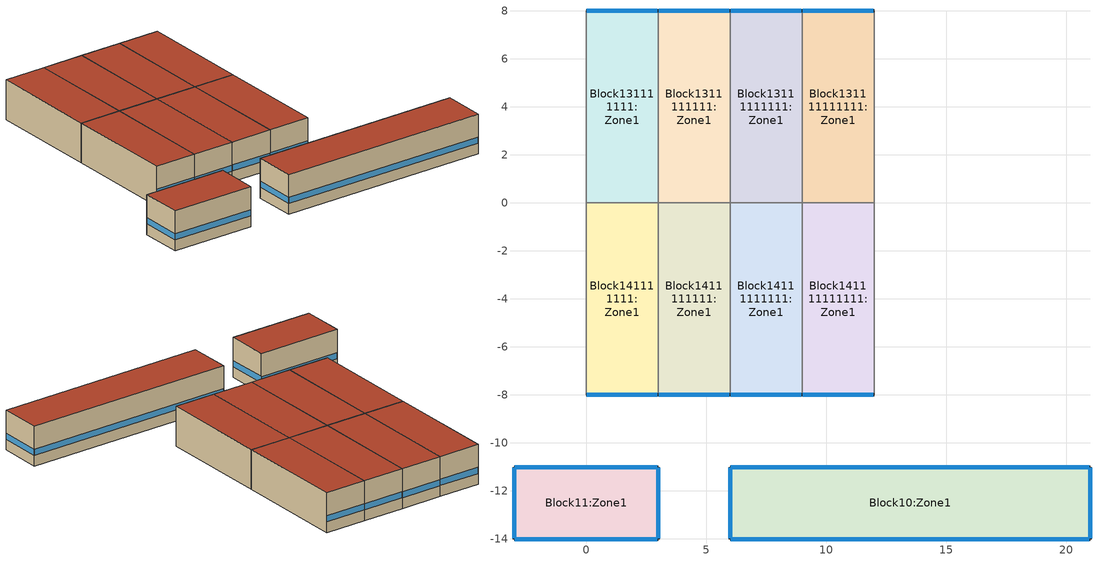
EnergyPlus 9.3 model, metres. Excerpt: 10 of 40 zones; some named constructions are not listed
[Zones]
Block10:Zone1
 floor outside (Project external floor): 21,-11 21,-14 6,-14 6,-11 z2.5
 wall outside (Brick_block_wall_domestic): 21,-14 21,-11 6,-11 6,-14 21,-14 z2.5:5.3
 window (1001): 20.97,-11 6.03,-11 / 6.03,-14 20.97,-14 z3.26:3.68; 6,-11.03 6,-13.97 / 21,-13.97 21,-11.03 z3.26:3.69
 roof outside (Project flat roof): 21,-14 21,-11 6,-11 6,-14 z5.3
Block14111111111:Zone1
 floor outside (Project external floor): 9,0 9,-8 6,-8 6,0 z2.5
 wall outside (Brick_block_wall_domestic): 6,-8 9,-8 z2.5:5.3
 wall to Block1411111111:Zone1 (115mm brick cavity wall with 50mm air gap_Rev): 6,0 6,-8 z2.5:5.3
 wall to Block13111111111:Zone1 (115mm brick cavity wall with 50mm air gap_Rev): 9,0 6,0 z2.5:5.3
 wall to Block141111111111:Zone1 (115mm brick cavity wall with 50mm air gap): 9,-8 9,0 z2.5:5.3
 window (1001): 6.03,-8 8.97,-8 z3.26:3.69
 roof outside (Project flat roof): 9,-8 9,0 6,0 6,-8 z5.3
Block11:Zone1
 floor outside (Project external floor): 3,-11 3,-14 -3,-14 -3,-11 z2.5
 wall outside (Brick_block_wall_domestic): -3,-11 -3,-14 3,-14 3,-11 -3,-11 z2.5:5.3
 window (1001): -2.97,-14 2.97,-14 / -3,-11.03 -3,-13.97 / 3,-13.97 3,-11.03 / 2.97,-11 -2.97,-11 z3.26:3.69
 roof outside (Project flat roof): 3,-14 3,-11 -3,-11 -3,-14 z5.3
Block141111111111:Zone1
 floor outside (Project external floor): 12,0 12,-8 9,-8 9,0 z2.5
 wall outside (Brick_block_wall_domestic): 9,-8 12,-8 z2.5:5.3
 wall to Block1411111111111:Zone1 (115mm brick cavity wall with 50mm air gap): 12,-8 12,0 z2.5:5.3
 wall to Block131111111111:Zone1 (115mm brick cavity wall with 50mm air gap_Rev): 12,0 9,0 z2.5:5.3
 window (1001): 9.03,-8 11.97,-8 z3.26:3.69
 roof outside (Project flat roof): 12,-8 12,0 9,0 9,-8 z5.3
Block141111111:Zone1
 floor outside (Project external floor): 3,0 3,-8 0,-8 0,0 z2.5
 wall outside (Brick_block_wall_domestic): 0,-8 3,-8 z2.5:5.3
 wall to Block131111111:Zone1 (115mm brick cavity wall with 50mm air gap_Rev): 3,0 0,0 z2.5:5.3
 wall to Block14111111:Zone1 (115mm brick cavity wall with 50mm air gap_Rev): 0,0 0,-8 z2.5:5.3
 wall to Block1411111111:Zone1 (115mm brick cavity wall with 50mm air gap): 3,-8 3,0 z2.5:5.3
 window (1001): 0.03,-8 2.97,-8 z3.26:3.69
 roof outside (Project flat roof): 3,-8 3,0 0,0 0,-8 z5.3
Block131111111:Zone1
 floor outside (Project external floor): 3,8 3,0 0,0 0,8 z2.5
 wall outside (Brick_block_wall_domestic): 3,8 0,8 z2.5:5.3
 wall to Block13111111:Zone1 (115mm brick cavity wall with 50mm air gap_Rev): 0,8 0,0 z2.5:5.3
 wall to Block1311111111:Zone1 (115mm brick cavity wall with 50mm air gap): 3,0 3,8 z2.5:5.3
 window (1001): 2.97,8 0.03,8 z3.26:3.69
 roof outside (Project flat roof): 3,0 3,8 0,8 0,0 z5.3
Block1411111111:Zone1
 floor outside (Project external floor): 6,0 6,-8 3,-8 3,0 z2.5
 wall outside (Brick_block_wall_domestic): 3,-8 6,-8 z2.5:5.3
 wall to Block1311111111:Zone1 (115mm brick cavity wall with 50mm air gap_Rev): 6,0 3,0 z2.5:5.3
 window (1001): 3.03,-8 5.97,-8 z3.26:3.69
 roof outside (Project flat roof): 6,-8 6,0 3,0 3,-8 z5.3
Block131111111111:Zone1
 floor outside (Project external floor): 12,8 12,0 9,0 9,8 z2.5
 wall outside (Brick_block_wall_domestic): 12,8 9,8 z2.5:5.3
 wall to Block1311111111111:Zone1 (115mm brick cavity wall with 50mm air gap): 12,0 12,8 z2.5:5.3
 wall to Block13111111111:Zone1 (115mm brick cavity wall with 50mm air gap_Rev): 9,8 9,0 z2.5:5.3
 window (1001): 11.97,8 9.03,8 z3.26:3.69
 roof outside (Project flat roof): 12,0 12,8 9,8 9,0 z5.3
Block13111111111:Zone1
 floor outside (Project external floor): 9,8 9,0 6,0 6,8 z2.5
 wall outside (Brick_block_wall_domestic): 9,8 6,8 z2.5:5.3
 wall to Block1311111111:Zone1 (115mm brick cavity wall with 50mm air gap_Rev): 6,8 6,0 z2.5:5.3
 window (1001): 8.97,8 6.03,8 z3.26:3.69
 roof outside (Project flat roof): 9,0 9,8 6,8 6,0 z5.3
Block1311111111:Zone1
 floor outside (Project external floor): 6,8 6,0 3,0 3,8 z2.5
 wall outside (Brick_block_wall_domestic): 6,8 3,8 z2.5:5.3
 window (1001): 5.97,8 3.03,8 z3.26:3.69
 roof outside (Project flat roof): 6,0 6,8 3,8 3,0 z5.3
[Schedule:Compact]
On: Through: 12/31, For: AllDays, Until: 24:00, 1
20001: Through: 12/31, For: Weekdays Weekends SummerDesignDays, Until: 24:00, 16, For: WinterDesignDays, Until: 24:00, 0, For: AllOtherDays, Until: 24:00, 16
[AirflowNetwork:MultiZone:Zone] Ventilation Control Mode=Temperature; Ventilation Control Zone Temperature Setpoint Schedule=20001; Minimum Venting Open Factor=1; Venting Availability Schedule=On
Block10:Zone1; Block11:Zone1; Block131111111:Zone1; Block1311111111:Zone1; Block13111111111:Zone1; Block131111111111:Zone1; Block141111111:Zone1; Block1411111111:Zone1; Block14111111111:Zone1; Block141111111111:Zone1
[AirflowNetwork:MultiZone:Surface] Window/Door Opening Factor, or Crack Factor=1
Block10:Zone1_ExtFloor_0_0_0: Leakage Component=Block10:Zone1_ExtFloor_0_0_0
Block10:Zone1_Roof_1_0_0: Leakage Component=Block10:Zone1_Roof_1_0_0
Block10:Zone1_Wall_2_0_0: Leakage Component=Block10:Zone1_Wall_2_0_0
Block10:Zone1_Wall_3_0_0: Leakage Component=Block10:Zone1_Wall_3_0_0
Block10:Zone1_Wall_4_0_0: Leakage Component=Block10:Zone1_Wall_4_0_0
Block10:Zone1_Wall_5_0_0: Leakage Component=Block10:Zone1_Wall_5_0_0
Block11:Zone1_ExtFloor_0_0_0: Leakage Component=Block11:Zone1_ExtFloor_0_0_0
Block11:Zone1_Roof_1_0_0: Leakage Component=Block11:Zone1_Roof_1_0_0
Block11:Zone1_Wall_2_0_0: Leakage Component=Block11:Zone1_Wall_2_0_0
Block11:Zone1_Wall_3_0_0: Leakage Component=Block11:Zone1_Wall_3_0_0
Block11:Zone1_Wall_4_0_0: Leakage Component=Block11:Zone1_Wall_4_0_0
Block11:Zone1_Wall_5_0_0: Leakage Component=Block11:Zone1_Wall_5_0_0
Block131111111:Zone1_ExtFloor_0_0_0: Leakage Component=Block131111111:Zone1_ExtFloor_0_0_0
Block131111111:Zone1_Roof_1_0_0: Leakage Component=Block131111111:Zone1_Roof_1_0_0
Block131111111:Zone1_Partition_2_0_0: Leakage Component=Block131111111:Zone1_Partition_2_0_0
Block131111111:Zone1_Wall_3_0_0: Leakage Component=Block131111111:Zone1_Wall_3_0_0
Sub Surface 13: Leakage Component=Block131111111:Zone1_Wall_3_0_0_0_0_0_Win; Ventilation Control Mode=Temperature; Ventilation Control Zone Temperature Setpoint Schedule=20001; Venting Availability Schedule=On
Block131111111:Zone1_Partition_5_0_0: Leakage Component=Block131111111:Zone1_Partition_5_0_0
Block1311111111:Zone1_ExtFloor_0_0_0: Leakage Component=Block1311111111:Zone1_ExtFloor_0_0_0
Block1311111111:Zone1_Roof_1_0_0: Leakage Component=Block1311111111:Zone1_Roof_1_0_0
Block1311111111:Zone1_Partition_2_0_0: Leakage Component=Block1311111111:Zone1_Partition_2_0_0
Block1311111111:Zone1_Wall_3_0_0: Leakage Component=Block1311111111:Zone1_Wall_3_0_0
Sub Surface 3: Leakage Component=Block1311111111:Zone1_Wall_3_0_0_0_0_0_Win; Ventilation Control Mode=Temperature; Ventilation Control Zone Temperature Setpoint Schedule=20001; Venting Availability Schedule=On
Block1311111111:Zone1_Partition_5_0_0: Leakage Component=Block1311111111:Zone1_Partition_5_0_0
Block13111111111:Zone1_ExtFloor_0_0_0: Leakage Component=Block13111111111:Zone1_ExtFloor_0_0_0
Block13111111111:Zone1_Roof_1_0_0: Leakage Component=Block13111111111:Zone1_Roof_1_0_0
Block13111111111:Zone1_Partition_2_0_0: Leakage Component=Block13111111111:Zone1_Partition_2_0_0
Block13111111111:Zone1_Wall_3_0_0: Leakage Component=Block13111111111:Zone1_Wall_3_0_0
Sub Surface 12: Leakage Component=Block13111111111:Zone1_Wall_3_0_0_0_0_0_Win; Ventilation Control Mode=Temperature; Ventilation Control Zone Temperature Setpoint Schedule=20001; Venting Availability Schedule=On
Block13111111111:Zone1_Partition_5_0_0: Leakage Component=Block13111111111:Zone1_Partition_5_0_0
Block131111111111:Zone1_ExtFloor_0_0_0: Leakage Component=Block131111111111:Zone1_ExtFloor_0_0_0
Block131111111111:Zone1_Roof_1_0_0: Leakage Component=Block131111111111:Zone1_Roof_1_0_0
Block131111111111:Zone1_Partition_2_0_0: Leakage Component=Block131111111111:Zone1_Partition_2_0_0
Block131111111111:Zone1_Wall_3_0_0: Leakage Component=Block131111111111:Zone1_Wall_3_0_0
Sub Surface 8: Leakage Component=Block131111111111:Zone1_Wall_3_0_0_0_0_0_Win; Ventilation Control Mode=Temperature; Ventilation Control Zone Temperature Setpoint Schedule=20001; Venting Availability Schedule=On
Block131111111111:Zone1_Partition_5_0_0: Leakage Component=Block131111111111:Zone1_Partition_5_0_0
Block141111111:Zone1_ExtFloor_0_0_0: Leakage Component=Block141111111:Zone1_ExtFloor_0_0_0
Block141111111:Zone1_Roof_1_0_0: Leakage Component=Block141111111:Zone1_Roof_1_0_0
Block141111111:Zone1_Partition_2_0_0: Leakage Component=Block141111111:Zone1_Partition_2_0_0
Block141111111:Zone1_Wall_5_0_0: Leakage Component=Block141111111:Zone1_Wall_5_0_0
Sub Surface 54: Leakage Component=Block141111111:Zone1_Wall_5_0_0_0_0_0_Win; Ventilation Control Mode=Temperature; Ventilation Control Zone Temperature Setpoint Schedule=20001; Venting Availability Schedule=On
Block1411111111:Zone1_ExtFloor_0_0_0: Leakage Component=Block1411111111:Zone1_ExtFloor_0_0_0
Block1411111111:Zone1_Roof_1_0_0: Leakage Component=Block1411111111:Zone1_Roof_1_0_0
Block1411111111:Zone1_Partition_2_0_0: Leakage Component=Block1411111111:Zone1_Partition_2_0_0
Block1411111111:Zone1_Wall_5_0_0: Leakage Component=Block1411111111:Zone1_Wall_5_0_0
Sub Surface 52: Leakage Component=Block1411111111:Zone1_Wall_5_0_0_0_0_0_Win; Ventilation Control Mode=Temperature; Ventilation Control Zone Temperature Setpoint Schedule=20001; Venting Availability Schedule=On
Block14111111111:Zone1_ExtFloor_0_0_0: Leakage Component=Block14111111111:Zone1_ExtFloor_0_0_0
Block14111111111:Zone1_Roof_1_0_0: Leakage Component=Block14111111111:Zone1_Roof_1_0_0
Block14111111111:Zone1_Partition_2_0_0: Leakage Component=Block14111111111:Zone1_Partition_2_0_0
Block14111111111:Zone1_Wall_5_0_0: Leakage Component=Block14111111111:Zone1_Wall_5_0_0
Sub Surface 64: Leakage Component=Block14111111111:Zone1_Wall_5_0_0_0_0_0_Win; Ventilation Control Mode=Temperature; Ventilation Control Zone Temperature Setpoint Schedule=20001; Venting Availability Schedule=On
Block141111111111:Zone1_ExtFloor_0_0_0: Leakage Component=Block141111111111:Zone1_ExtFloor_0_0_0
Block141111111111:Zone1_Roof_1_0_0: Leakage Component=Block141111111111:Zone1_Roof_1_0_0
Block141111111111:Zone1_Partition_2_0_0: Leakage Component=Block141111111111:Zone1_Partition_2_0_0
Block141111111111:Zone1_Wall_5_0_0: Leakage Component=Block141111111111:Zone1_Wall_5_0_0
Sub Surface 49: Leakage Component=Block141111111111:Zone1_Wall_5_0_0_0_0_0_Win; Ventilation Control Mode=Temperature; Ventilation Control Zone Temperature Setpoint Schedule=20001; Venting Availability Schedule=On
[AirflowNetwork:MultiZone:Surface:Crack] Reference Crack Conditions=Reference Crack Conditions
Name | Air Mass Flow Coefficient at Reference Conditions {kg/s} | Air Mass Flow Exponent
Block10:Zone1_ExtFloor_0_0_0 | 0.045 | 1
Block10:Zone1_Roof_1_0_0 | 0.00675 | 0.7
Block10:Zone1_Wall_2_0_0; Block10:Zone1_Wall_4_0_0; Block11:Zone1_Wall_2_0_0; Block11:Zone1_Wall_4_0_0 | 0.00168 | 0.7
Block10:Zone1_Wall_3_0_0; Block10:Zone1_Wall_5_0_0 | 0.0084 | 0.7
Block11:Zone1_ExtFloor_0_0_0 | 0.018 | 1
Block11:Zone1_Roof_1_0_0 | 0.0027 | 0.7
Block11:Zone1_Wall_3_0_0; Block11:Zone1_Wall_5_0_0 | 0.00336 | 0.7
Block131111111:Zone1_ExtFloor_0_0_0; Block1311111111:Zone1_ExtFloor_0_0_0; Block13111111111:Zone1_ExtFloor_0_0_0; Block131111111111:Zone1_ExtFloor_0_0_0; Block141111111:Zone1_ExtFloor_0_0_0; Block1411111111:Zone1_ExtFloor_0_0_0; Block14111111111:Zone1_ExtFloor_0_0_0; Block141111111111:Zone1_ExtFloor_0_0_0 | 0.024 | 1
Block131111111:Zone1_Roof_1_0_0; Block1311111111:Zone1_Roof_1_0_0; Block13111111111:Zone1_Roof_1_0_0; Block131111111111:Zone1_Roof_1_0_0; Block141111111:Zone1_Roof_1_0_0; Block1411111111:Zone1_Roof_1_0_0; Block14111111111:Zone1_Roof_1_0_0; Block141111111111:Zone1_Roof_1_0_0 | 0.0036 | 0.7
Block131111111:Zone1_Partition_2_0_0; Block1311111111:Zone1_Partition_2_0_0; Block13111111111:Zone1_Partition_2_0_0; Block131111111111:Zone1_Partition_2_0_0; Block141111111:Zone1_Partition_2_0_0; Block1411111111:Zone1_Partition_2_0_0; Block14111111111:Zone1_Partition_2_0_0; Block141111111111:Zone1_Partition_2_0_0 | 0.112 | 0.75
Block131111111:Zone1_Wall_3_0_0; Block1311111111:Zone1_Wall_3_0_0; Block13111111111:Zone1_Wall_3_0_0; Block131111111111:Zone1_Wall_3_0_0; Block141111111:Zone1_Wall_5_0_0; Block1411111111:Zone1_Wall_5_0_0; Block14111111111:Zone1_Wall_5_0_0; Block141111111111:Zone1_Wall_5_0_0 | 0.0014813 | 0.7
Block131111111:Zone1_Partition_5_0_0; Block1311111111:Zone1_Partition_5_0_0; Block13111111111:Zone1_Partition_5_0_0; Block131111111111:Zone1_Partition_5_0_0 | 0.042 | 0.75
[AirflowNetwork:MultiZone:ExternalNode]
Name | External Node Height {m} | Wind Pressure Coefficient Curve
Block10:Zone1_ExtFloor_0_0_0 | 3.33 | Block10:Zone1_ExtFloor_0_0_0
Block10:Zone1_Roof_1_0_0 | 7.07 | Block10:Zone1_Roof_1_0_0
Block10:Zone1_Wall_2_0_0 | 5.2 | Block10:Zone1_Wall_2_0_0
Block10:Zone1_Wall_3_0_0 | 5.2 | Block10:Zone1_Wall_3_0_0
Block10:Zone1_Wall_4_0_0 | 5.2 | Block10:Zone1_Wall_4_0_0
Block10:Zone1_Wall_5_0_0 | 5.2 | Block10:Zone1_Wall_5_0_0
Block11:Zone1_ExtFloor_0_0_0 | 3.33 | Block11:Zone1_ExtFloor_0_0_0
Block11:Zone1_Roof_1_0_0 | 7.07 | Block11:Zone1_Roof_1_0_0
Block11:Zone1_Wall_2_0_0 | 5.2 | Block11:Zone1_Wall_2_0_0
Block11:Zone1_Wall_3_0_0 | 5.2 | Block11:Zone1_Wall_3_0_0
Block11:Zone1_Wall_4_0_0 | 5.2 | Block11:Zone1_Wall_4_0_0
Block11:Zone1_Wall_5_0_0 | 5.2 | Block11:Zone1_Wall_5_0_0
Block131111111:Zone1_ExtFloor_0_0_0 | 3.33 | Block131111111:Zone1_ExtFloor_0_0_0
Block131111111:Zone1_Roof_1_0_0 | 7.07 | Block131111111:Zone1_Roof_1_0_0
Block131111111:Zone1_Wall_3_0_0 | 5.2 | Block131111111:Zone1_Wall_3_0_0
Block1311111111:Zone1_ExtFloor_0_0_0 | 3.33 | Block1311111111:Zone1_ExtFloor_0_0_0
Block1311111111:Zone1_Roof_1_0_0 | 7.07 | Block1311111111:Zone1_Roof_1_0_0
Block1311111111:Zone1_Wall_3_0_0 | 5.2 | Block1311111111:Zone1_Wall_3_0_0
Block13111111111:Zone1_ExtFloor_0_0_0 | 3.33 | Block13111111111:Zone1_ExtFloor_0_0_0
Block13111111111:Zone1_Roof_1_0_0 | 7.07 | Block13111111111:Zone1_Roof_1_0_0
Block13111111111:Zone1_Wall_3_0_0 | 5.2 | Block13111111111:Zone1_Wall_3_0_0
Block131111111111:Zone1_ExtFloor_0_0_0 | 3.33 | Block131111111111:Zone1_ExtFloor_0_0_0
Block131111111111:Zone1_Roof_1_0_0 | 7.07 | Block131111111111:Zone1_Roof_1_0_0
Block131111111111:Zone1_Wall_3_0_0 | 5.2 | Block131111111111:Zone1_Wall_3_0_0
Block141111111:Zone1_ExtFloor_0_0_0 | 3.33 | Block141111111:Zone1_ExtFloor_0_0_0
Block141111111:Zone1_Roof_1_0_0 | 7.07 | Block141111111:Zone1_Roof_1_0_0
Block141111111:Zone1_Wall_5_0_0 | 5.2 | Block141111111:Zone1_Wall_5_0_0
Block1411111111:Zone1_ExtFloor_0_0_0 | 3.33 | Block1411111111:Zone1_ExtFloor_0_0_0
Block1411111111:Zone1_Roof_1_0_0 | 7.07 | Block1411111111:Zone1_Roof_1_0_0
Block1411111111:Zone1_Wall_5_0_0 | 5.2 | Block1411111111:Zone1_Wall_5_0_0
Block14111111111:Zone1_ExtFloor_0_0_0 | 3.33 | Block14111111111:Zone1_ExtFloor_0_0_0
Block14111111111:Zone1_Roof_1_0_0 | 7.07 | Block14111111111:Zone1_Roof_1_0_0
Block14111111111:Zone1_Wall_5_0_0 | 5.2 | Block14111111111:Zone1_Wall_5_0_0
Block141111111111:Zone1_ExtFloor_0_0_0 | 3.33 | Block141111111111:Zone1_ExtFloor_0_0_0
Block141111111111:Zone1_Roof_1_0_0 | 7.07 | Block141111111111:Zone1_Roof_1_0_0
Block141111111111:Zone1_Wall_5_0_0 | 5.2 | Block141111111111:Zone1_Wall_5_0_0
[AirflowNetwork:MultiZone:WindPressureCoefficientValues] AirflowNetwork:MultiZone:WindPressureCoefficientArray=Cp Data
Name | Wind Pressure Coefficient Value 1 | Wind Pressure Coefficient Value 2 | Wind Pressure Coefficient Value 3 | Wind Pressure Coefficient Value 4 | Wind Pressure Coefficient Value 5 | Wind Pressure Coefficient Value 6 | Wind Pressure Coefficient Value 7 | Wind Pressure Coefficient Value 8
Block10:Zone1_ExtFloor_0_0_0; Block11:Zone1_ExtFloor_0_0_0; Block131111111:Zone1_ExtFloor_0_0_0; Block1311111111:Zone1_ExtFloor_0_0_0; Block13111111111:Zone1_ExtFloor_0_0_0; Block131111111111:Zone1_ExtFloor_0_0_0; Block141111111:Zone1_ExtFloor_0_0_0; Block1411111111:Zone1_ExtFloor_0_0_0; Block14111111111:Zone1_ExtFloor_0_0_0; Block141111111111:Zone1_ExtFloor_0_0_0 | 0.3 | -.5 | -.6 | -.5 | -.5 | -.5 | -.6 | -.5
Block10:Zone1_Roof_1_0_0; Block11:Zone1_Roof_1_0_0; Block131111111:Zone1_Roof_1_0_0; Block1311111111:Zone1_Roof_1_0_0; Block13111111111:Zone1_Roof_1_0_0; Block131111111111:Zone1_Roof_1_0_0; Block141111111:Zone1_Roof_1_0_0; Block1411111111:Zone1_Roof_1_0_0; Block14111111111:Zone1_Roof_1_0_0; Block141111111111:Zone1_Roof_1_0_0 | -.6 | -.5 | -.4 | -.5 | -.6 | -.5 | -.4 | -.5
Block10:Zone1_Wall_2_0_0; Block11:Zone1_Wall_2_0_0 | -.3 | 0.1 | 0.4 | 0.1 | -.3 | -.35 | -.2 | -.35
Block10:Zone1_Wall_3_0_0; Block11:Zone1_Wall_3_0_0; Block131111111:Zone1_Wall_3_0_0; Block1311111111:Zone1_Wall_3_0_0; Block13111111111:Zone1_Wall_3_0_0; Block131111111111:Zone1_Wall_3_0_0 | 0.4 | 0.1 | -.3 | -.35 | -.2 | -.35 | -.3 | 0.1
Block10:Zone1_Wall_4_0_0; Block11:Zone1_Wall_4_0_0 | -.3 | -.35 | -.2 | -.35 | -.3 | 0.1 | 0.4 | 0.1
Block10:Zone1_Wall_5_0_0; Block11:Zone1_Wall_5_0_0; Block141111111:Zone1_Wall_5_0_0; Block1411111111:Zone1_Wall_5_0_0; Block14111111111:Zone1_Wall_5_0_0; Block141111111111:Zone1_Wall_5_0_0 | -.2 | -.35 | -.3 | 0.1 | 0.4 | 0.1 | -.3 | -.35
